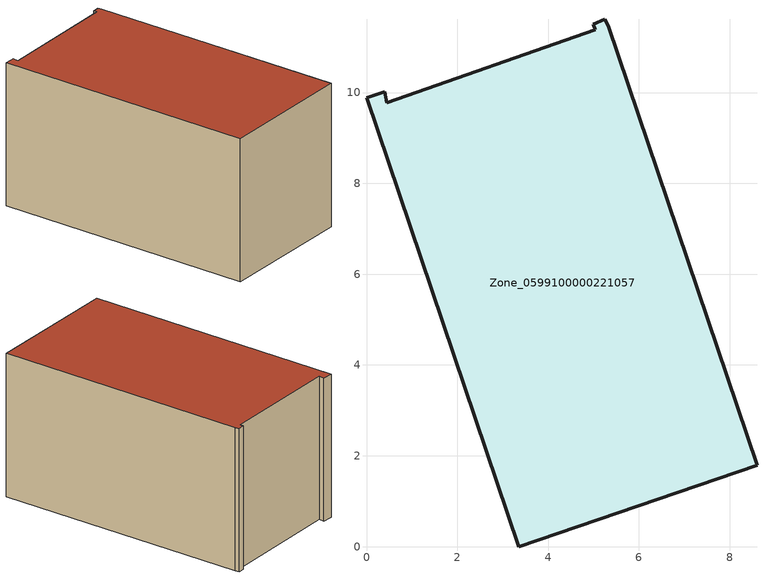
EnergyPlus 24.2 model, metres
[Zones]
Zone_0599100000221057
 floor ground (C_G): 5.04,11.38 5,11.5 5.25,11.61 5.32,11.47 8.6,1.79 3.35,0 0,9.89 0.4,10.02 0.44,9.78 z0
 wall outside (C_F): 5.04,11.38 0.44,9.78 0.4,10.02 0,9.89 3.35,0 8.6,1.79 5.32,11.47 5.25,11.61 5,11.5 5.04,11.38 z0:5.74
 roof outside (C_R): 5,11.5 5.04,11.38 0.44,9.78 0.4,10.02 0,9.89 3.35,0 8.6,1.79 5.32,11.47 5.25,11.61 z5.74
[BUILDING]
Pand.0599100000221057: North Axis=0; Terrain=City; Loads Convergence Tolerance Value=0.04; Temperature Convergence Tolerance Value=0.4; Solar Distribution=FullExterior; Maximum Number of Warmup Days=25; Minimum Number of Warmup Days=1
[Site:Location]
Rotterdam.The.Hague.AP_ZH_NLD Design_Conditions: Latitude=51.96; Longitude=4.45; Time Zone=1; Elevation=-4.5
[SITE:GROUNDTEMPERATURE:BUILDINGSURFACE]
18, 18, 18, 18, 18, 18, 18, 18, 18, 18, 18, 18
[MATERIAL] Thermal Absorptance=0.9; Solar Absorptance=0.7; Visible Absorptance=0.7
Name | Roughness | Thickness | Conductivity | Density | Specific Heat
G.TC.1946-1964 | MediumSmooth | 0.15 | 1 | 540 | 1210
F.TC.1946-1964 | Rough | 0.3 | 0.857143 | 1920 | 840
R.TC.1946-1964 | MediumRough | 0.2 | 0.235294 | 1500 | 1000
[CONSTRUCTION]
C_G: G.TC.1946-1964
C_F: F.TC.1946-1964
C_R: R.TC.1946-1964
[ZONE]
Zone_0599100000221057: Type=1; Multiplier=1; Ceiling Height=Autocalculate; Volume=Autocalculate; Floor Area=autocalculate; Part of Total Floor Area=Yes
[ZONEINFILTRATION:DESIGNFLOWRATE]
Infil_Zone_0599100000221057: Zone or ZoneList or Space or SpaceList=Zone_0599100000221057; Schedule=AlwaysOn; Design Flow Rate Calculation Method=Flow/Area; Flow Rate per Floor Area=0.003; Constant Term Coefficient=1; Temperature Term Coefficient=0; Velocity Term Coefficient=0; Velocity Squared Term Coefficient=0
[HVACTEMPLATE:ZONE:IDEALLOADSAIRSYSTEM]
Zone_0599100000221057: Maximum Heating Supply Air Temperature=50; Minimum Cooling Supply Air Temperature=13; Maximum Heating Supply Air Humidity Ratio=0.0156; Minimum Cooling Supply Air Humidity Ratio=0.0077; Heating Limit=NoLimit; Cooling Limit=NoLimit; Dehumidification Control Type=ConstantSensibleHeatRatio; Cooling Sensible Heat Ratio=0.7; Dehumidification Setpoint=60; Humidification Control Type=None; Humidification Setpoint=30; Outdoor Air Method=None; Outdoor Air Flow Rate per Person=0.00944; Outdoor Air Flow Rate per Zone Floor Area=0; Outdoor Air Flow Rate per Zone=0; Demand Controlled Ventilation Type=None; Outdoor Air Economizer Type=NoEconomizer; Heat Recovery Type=None; Sensible Heat Recovery Effectiveness=0.7; Latent Heat Recovery Effectiveness=0.65
[ZONECONTROL:THERMOSTAT]
ThermostatControl_Zone_0599100000221057: Zone or ZoneList=Zone_0599100000221057; Control Type Schedule=DualSetpointControlType; Control 1=Thermostat_Zone_0599100000221057; Temperature Difference Between Cutout And Setpoint=0
[THERMOSTATSETPOINT:DUALSETPOINT]
Thermostat_Zone_0599100000221057: Heating Setpoint Temperature Schedule=HeatingSetpoint_Zone_0599100000221057; Cooling Setpoint Temperature Schedule=CoolingSetpoint_Zone_0599100000221057
[SCHEDULE:COMPACT]
HeatingSetpoint_Zone_0599100000221057: Through: 12/31, For: AllDays, Until: 24:00, 21
CoolingSetpoint_Zone_0599100000221057: Through: 12/31, For: AllDays, Until: 24:00, 24
DualSetpointControlType: Through: 12/31, For: AllDays, Until: 24:00, 4
AlwaysOn: Through: 12/31, For: AllDays, Until: 24:00, 1
